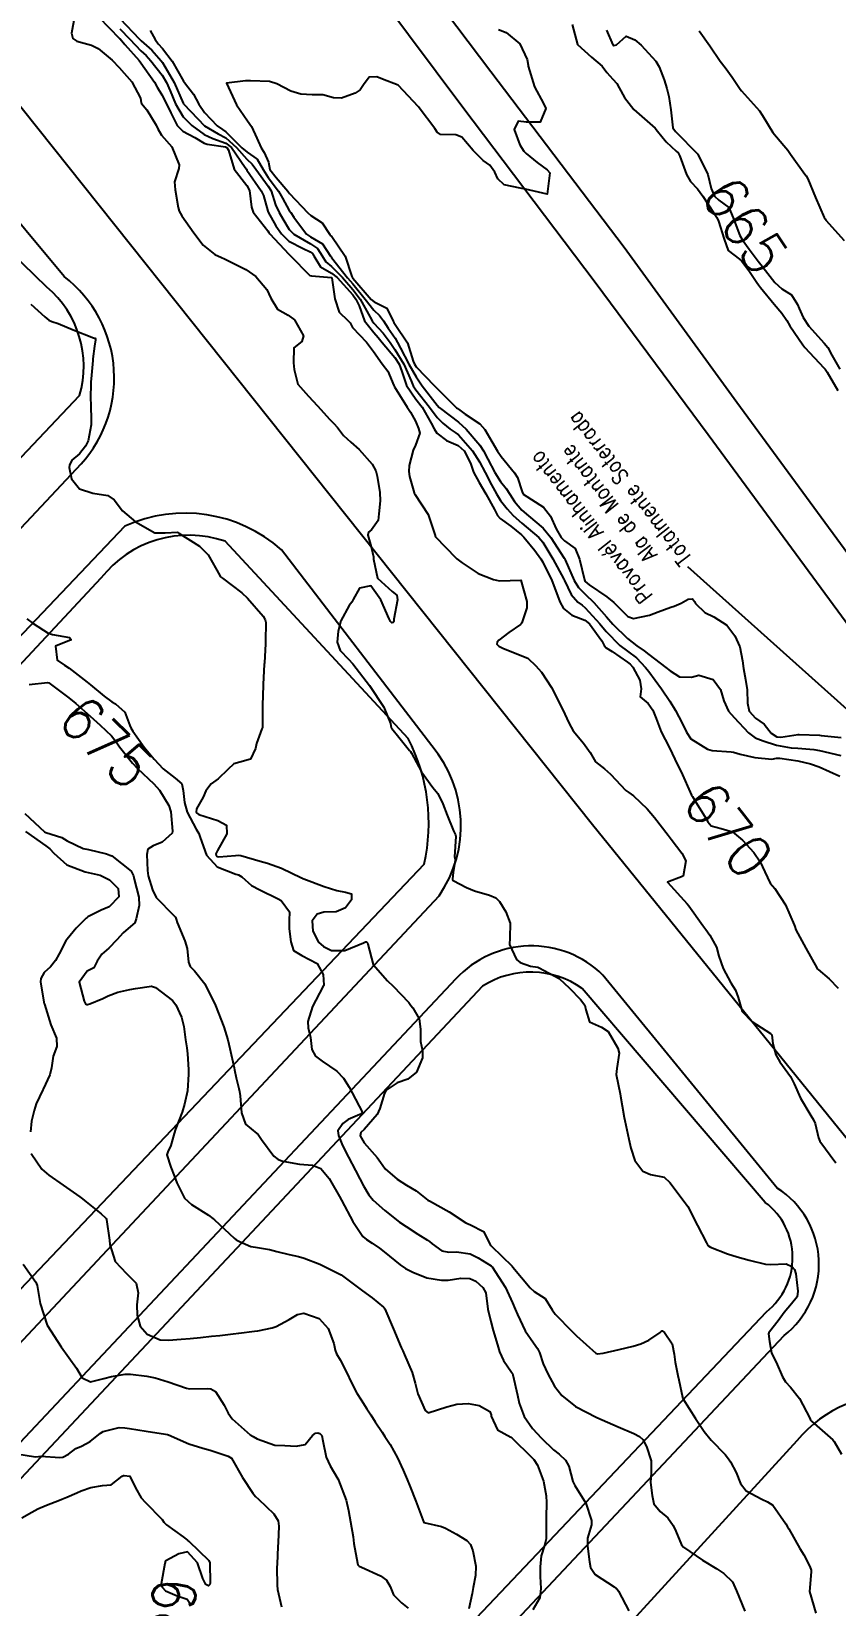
# Model space of a CAD drawing. Header units: metres. Extents: x 292545 to 299085, y 7450245 to 7463078.
# Drawn here: x 295842.7 to 295917.6, y 7461821.6 to 7461968.3 of the extents above; entities that cross this region are included whole.
import ezdxf
from ezdxf.enums import TextEntityAlignment as Align

# ---------------------------------------------------------------- set-up
doc = ezdxf.new("R2010")
doc.units = ezdxf.units.M
doc.linetypes.add('CONTINUO', pattern=[0])
for name, color, linetype in [('Cotas', 45, 'Continuous'), ('Curvas de Nivel 1m', 11, 'Continuous'), ('Curvas de Nivel 5m', 15, 'Continuous'), ('Edificações', 30, 'Continuous'), ('Linha Férrea', 20, 'Continuous'), ('TEXTO', 45, 'Continuous'), ('Vias Primárias', 230, 'Continuous')]:
    doc.layers.add(name, color=color, linetype=linetype)
doc.styles.add('ROMANS', font='romans', dxfattribs={"height": 0.2})
doc.styles.add('Style-STANDARD', font='STANDARD.shx')

msp = doc.modelspace()

# ---------------------------------------------------------------- linework, layer by layer
at = {"layer": 'Curvas de Nivel 1m', "flags": 128}
for points, elevation in [([(295846.69, 7461969.69), (295846.42, 7461968.19), (295846.54, 7461967.69), (295846.91, 7461967.43), (295848.3, 7461967.06), (295848.9, 7461966.76), (295850.2, 7461965.65), (295850.88, 7461964.99), (295852.05, 7461963.63), (295852.85, 7461962.13), (295852.93, 7461961.7), (295852.96, 7461961.62), (295853.43, 7461961.02), (295854.32, 7461959.6), (295854.47, 7461959.25), (295854.8, 7461958.68), (295855.76, 7461957.58), (295856.46, 7461955.89), (295856.42, 7461955.57), (295856.02, 7461954.31), (295856.08, 7461953.58), (295856.37, 7461951.93), (295856.47, 7461951.57), (295856.72, 7461951.14), (295857.82, 7461949.56), (295858.69, 7461948.43), (295859.79, 7461947.53), (295860.41, 7461947.26), (295860.67, 7461947.15), (295861.36, 7461946.81), (295862.66, 7461946.15), (295863.61, 7461945.49), (295864.63, 7461944.28), (295864.99, 7461943.47), (295865.61, 7461942.46), (295866.61, 7461941.9), (295867.21, 7461941.44), (295868.05, 7461939.97), (295867.9, 7461939.44), (295867.16, 7461938.85), (295867.12, 7461937.44), (295867.18, 7461936.81), (295867.51, 7461935.44), (295868.52, 7461934.32), (295869.34, 7461933.42), (295870.49, 7461932.15), (295870.88, 7461931.79), (295871.21, 7461931.4), (295871.77, 7461930.68), (295872.47, 7461930.06), (295873.24, 7461929.37), (295874.44, 7461928), (295874.78, 7461927.36), (295874.9, 7461926.88), (295875.15, 7461925.35), (295875.19, 7461924.57), (295875.07, 7461923.35), (295875.01, 7461922.73), (295874.37, 7461921.88), (295874.09, 7461921.64), (295874.04, 7461921.36), (295874.35, 7461920.28), (295874.57, 7461919.36), (295874.57, 7461919.13), (295874.93, 7461917.35), (295876.3, 7461916.13), (295876.75, 7461915.79), (295876.81, 7461915.33), (295876.47, 7461913.53), (295876.45, 7461913.34), (295876.39, 7461913.22), (295876.27, 7461913.2), (295876.14, 7461913.34), (295876.03, 7461913.58), (295875.26, 7461915.35), (295874.31, 7461916.64), (295873.25, 7461916.43), (295872.68, 7461915.38), (295872.54, 7461915.13), (295872.29, 7461914.81), (295871.53, 7461913.39), (295871.28, 7461912.42), (295871.18, 7461911.4), (295871.45, 7461910.61), (295872.23, 7461909.8), (295872.64, 7461909.38), (295874.2, 7461907.36), (295875.53, 7461905.35), (295876.16, 7461903.81), (295876.23, 7461903.42), (295876.27, 7461903.34), (295876.93, 7461902.54), (295877.93, 7461901.31), (295878.02, 7461901.21), (295878.12, 7461901.04), (295879.05, 7461899.3), (295880.09, 7461897.85), (295880.57, 7461897.29), (295881.03, 7461896.31), (295881.45, 7461895.28), (295882.04, 7461893.8), (295882.2, 7461893.43), (295882.24, 7461893.27), (295882.13, 7461891.38), (295882.14, 7461891.27), (295882.19, 7461891.08), (295881.99, 7461889.91), (295881.93, 7461889.32), (295881.93, 7461889.27), (295881.98, 7461889.18), (295883.24, 7461888.51), (295883.97, 7461888.22), (295885.38, 7461887.81), (295885.97, 7461887.55), (295886.3, 7461887.22), (295886.9, 7461886.26), (295887.31, 7461885.21), (295887.29, 7461883.83), (295887.25, 7461883.21), (295887.9, 7461881.81), (295888.23, 7461881.53), (295889.21, 7461881.18), (295889.89, 7461881.08), (295890.02, 7461881.03), (295891.88, 7461880.04), (295892.83, 7461879.14), (295893.85, 7461878.08), (295894.28, 7461877.55), (295894.36, 7461877.12), (295894.71, 7461875.99), (295895.83, 7461875.49), (295896.43, 7461875.09), (295897.34, 7461873.54), (295897.46, 7461873.08), (295897.24, 7461871.63), (295897.19, 7461871.09), (295897.55, 7461869.28), (295897.59, 7461869.08), (295897.73, 7461868.15), (295897.93, 7461867.08), (295897.99, 7461866.8), (295898.37, 7461865.07), (295898.55, 7461864.21), (295898.94, 7461863.07), (295899.66, 7461862.07), (295900.38, 7461861.77), (295901.66, 7461861.52), (295902.18, 7461861.02), (295903.62, 7461859.13), (295903.71, 7461859.01), (295903.85, 7461858.77), (295904.78, 7461857), (295905.59, 7461855.4), (295905.74, 7461855.15), (295905.99, 7461854.98), (295907.57, 7461854.35), (295908.45, 7461854.07), (295909.57, 7461853.77), (295911.09, 7461853.4), (295911.56, 7461853.37), (295913.02, 7461853.44), (295913.56, 7461853.19), (295913.81, 7461852.89), (295913.93, 7461852.51), (295914.12, 7461850.88), (295914.04, 7461850.37), (295913.52, 7461849.7), (295912.83, 7461848.9), (295912.29, 7461848.12), (295911.49, 7461847.09), (295911.4, 7461847.01), (295911.37, 7461846.92), (295911.48, 7461846.19), (295911.67, 7461845.12), (295911.75, 7461844.92), (295912.11, 7461844.25), (295912.68, 7461842.9), (295912.96, 7461842.43), (295913.42, 7461841.94), (295914.26, 7461840.88), (295915.22, 7461839.05), (295915.31, 7461838.87), (295915.39, 7461838.77), (295916.15, 7461838.1), (295917.37, 7461837.01), (295917.49, 7461836.85), (295918.2, 7461835.69)], 672), ([(295848.96, 7461969.66), (295850.91, 7461967.68), (295850.95, 7461967.64), (295851.41, 7461967.14), (295852.73, 7461965.62), (295852.89, 7461965.43), (295854.15, 7461963.6), (295854.42, 7461963.16), (295854.85, 7461962.44), (295855.28, 7461961.59), (295855.67, 7461960.74), (295856.27, 7461959.58), (295856.81, 7461959.04), (295857.92, 7461958.44), (295858.8, 7461957.93), (295859.08, 7461957.83), (295860.79, 7461957.59), (295860.9, 7461957.52), (295861.05, 7461957.26), (295861.59, 7461955.51), (295862.75, 7461953.99), (295863.02, 7461953.5), (295863.2, 7461951.96), (295863.37, 7461951.49), (295864.71, 7461949.75), (295864.82, 7461949.59), (295864.9, 7461949.48), (295866.67, 7461947.58), (295866.81, 7461947.45), (295868.65, 7461945.59), (295868.78, 7461945.55), (295870.65, 7461945.4), (295870.69, 7461945.36), (295870.97, 7461943.4), (295871.38, 7461942.16), (295872.19, 7461941.39), (295872.38, 7461941.16), (295872.6, 7461940.74), (295873.93, 7461939.37), (295874.57, 7461938.49), (295875.37, 7461937.35), (295875.89, 7461936.68), (295876.48, 7461935.33), (295876.53, 7461935.22), (295877.71, 7461933.32), (295878.03, 7461932.85), (295878.49, 7461932.01), (295878.77, 7461931.31), (295878.9, 7461930.89), (295878.47, 7461929.76), (295878.27, 7461929.31), (295877.89, 7461927.87), (295877.86, 7461927.32), (295877.94, 7461926.83), (295878.35, 7461925.31), (295878.37, 7461925.27), (295878.41, 7461925.21), (295879.67, 7461923.3), (295880.32, 7461921.34), (295880.33, 7461921.29), (295880.36, 7461921.23), (295882.24, 7461919.27), (295882.34, 7461919.17), (295882.82, 7461918.78), (295884.32, 7461917.79), (295885.74, 7461917.23), (295886.31, 7461917.13), (295888.31, 7461917.19), (295888.85, 7461915.18), (295888.86, 7461914.61), (295888.38, 7461913.19), (295888.34, 7461913.12), (295888.27, 7461913.06), (295887.18, 7461912.29), (295886.25, 7461911.57), (295886.08, 7461911.39), (295886.06, 7461911.22), (295886.24, 7461911.04), (295886.63, 7461910.83), (295888.23, 7461910.2), (295888.94, 7461909.9), (295889.7, 7461909.18), (295889.95, 7461908.9), (295890.22, 7461908.6), (295891.15, 7461907.16), (295892.17, 7461905.15), (295892.82, 7461903.8), (295893.18, 7461903.13), (295894.14, 7461901.97), (295894.76, 7461901.12), (295895.25, 7461900.25), (295896.11, 7461899.58), (295896.65, 7461899.09), (295898.09, 7461897.58), (295898.38, 7461897.37), (295898.81, 7461897.07), (295900.07, 7461895.86), (295900.77, 7461895.04), (295902.04, 7461893.39), (295902.3, 7461893.03), (295903.31, 7461891.72), (295903.69, 7461891.01), (295903.42, 7461889.59), (295901.98, 7461889.03), (295903.79, 7461887.01), (295903.96, 7461886.8), (295905.27, 7461884.99), (295905.55, 7461884.61), (295905.92, 7461884.08), (295906.53, 7461882.97), (295906.75, 7461882.12), (295907.15, 7461880.97), (295907.87, 7461879.63), (295908.31, 7461878.96), (295908.55, 7461878.25), (295908.92, 7461876.95), (295909.83, 7461876.02), (295911.58, 7461874.91), (295911.68, 7461874.78), (295911.8, 7461873.94), (295912.06, 7461872.91), (295912.43, 7461872.26), (295913.42, 7461870.89), (295913.76, 7461870.22), (295914.38, 7461868.88), (295915.34, 7461867.26), (295915.58, 7461866.87), (295915.72, 7461866.53), (295916.03, 7461865.18), (295916.17, 7461864.86), (295917.67, 7461862.84)], 671), ([(295850.93, 7461969.55), (295852.76, 7461967.62), (295852.91, 7461967.48), (295853.9, 7461966.6), (295854.79, 7461965.59), (295854.89, 7461965.45), (295855.99, 7461963.58), (295856.84, 7461961.65), (295856.87, 7461961.6), (295856.89, 7461961.57), (295858.81, 7461959.55), (295860.08, 7461958.81), (295860.8, 7461958.41), (295861.8, 7461957.51), (295862.78, 7461956.42), (295863.25, 7461955.96), (295863.59, 7461955.49), (295864.75, 7461953.93), (295865.03, 7461953.47), (295865.45, 7461952.19), (295865.78, 7461951.46), (295866.13, 7461950.87), (295866.71, 7461949.88), (295867.13, 7461949.45), (295868.69, 7461948.54), (295869.36, 7461948.1), (295869.78, 7461947.41), (295870.12, 7461946.86), (295870.66, 7461946.42), (295871.68, 7461945.39), (295872.64, 7461944.28), (295873.34, 7461943.37), (295874.26, 7461941.71), (295874.43, 7461941.36), (295874.6, 7461941.14), (295875.46, 7461940.22), (295876.11, 7461939.34), (295876.57, 7461938.68), (295877.39, 7461937.32), (295878.09, 7461935.76), (295878.27, 7461935.31), (295878.53, 7461934.93), (295879.79, 7461933.3), (295880.49, 7461932.36), (295881.03, 7461931.82), (295881.73, 7461931.27), (295882.17, 7461930.96), (295882.48, 7461930.72), (295883.79, 7461929.25), (295884.45, 7461928.21), (295884.97, 7461927.23), (295885.58, 7461926.07), (295886.02, 7461925.22), (295886.41, 7461924.62), (295887.02, 7461923.83), (295887.58, 7461923.2), (295888.38, 7461922.48), (295889.97, 7461921.17), (295890.36, 7461920.73), (295891.29, 7461919.16), (295892.31, 7461917.28), (295892.37, 7461917.15), (295893, 7461915.83), (295893.61, 7461915.13), (295894.01, 7461914.84), (295894.29, 7461914.61), (295895.65, 7461913.11), (295896.26, 7461912.38), (295897.53, 7461911.09), (295898.24, 7461910.55), (295899.09, 7461909.93), (295899.93, 7461909.05), (295900.22, 7461908.67), (295901.4, 7461907.04), (295902.18, 7461905.89), (295902.73, 7461905.02), (295903.35, 7461903.83), (295903.73, 7461903.01), (295904.14, 7461902.37), (295905.71, 7461901.41), (295906.13, 7461901.3), (295907.9, 7461901.18), (295908.13, 7461901.14), (295908.75, 7461900.95), (295910.12, 7461900.64), (295911.7, 7461900.5), (295912.12, 7461900.57), (295912.44, 7461900.58), (295914.12, 7461900.32), (295915.29, 7461900.05), (295916.11, 7461899.76), (295918.04, 7461898.91)], 669), ([(295893.08, 7461968.99), (295893.59, 7461967.13), (295894.9, 7461965.95), (295895.89, 7461965.1), (295896.31, 7461964.53), (295896.87, 7461963.89), (295897.25, 7461963.48), (295897.46, 7461963.09), (295897.96, 7461962.19), (295898.84, 7461961.07), (295900.82, 7461959.31), (295901.04, 7461959.05), (295901.83, 7461958.06), (295902.79, 7461957.19), (295902.95, 7461957.02), (295903.11, 7461956.7), (295903.73, 7461955.01), (295904.11, 7461954.36), (295904.75, 7461953.66), (295905.25, 7461952.99), (295906.26, 7461951.45), (295906.56, 7461950.98), (295906.72, 7461950.65), (295907.25, 7461948.97), (295907.63, 7461947.92), (295908.67, 7461947.11), (295908.86, 7461946.95), (295909.56, 7461946.04), (295910.3, 7461944.93), (295910.44, 7461944.73), (295910.64, 7461944.48), (295911.91, 7461942.92), (295912.61, 7461942.07), (295913.09, 7461941.38), (295913.37, 7461940.9), (295914.58, 7461939.11), (295914.77, 7461938.88), (295916.55, 7461936.98), (295916.65, 7461936.86), (295916.84, 7461936.57), (295917.85, 7461934.85)], 666), ([(295853.75, 7461968.44), (295854.21, 7461967.6), (295854.5, 7461967.18), (295854.9, 7461966.76), (295855.8, 7461965.58), (295856.86, 7461963.71), (295856.96, 7461963.57), (295857.79, 7461962.5), (295858.29, 7461961.56), (295858.83, 7461960.78), (295860.01, 7461959.53), (295860.49, 7461959.21), (295860.81, 7461958.99), (295862.3, 7461957.5), (295862.79, 7461957.09), (295863.74, 7461956.44), (295864.29, 7461955.48), (295864.76, 7461954.72), (295865.72, 7461953.46), (295866.08, 7461952.81), (295866.72, 7461951.65), (295866.86, 7461951.45), (295867.14, 7461951.03), (295868.31, 7461949.43), (295868.7, 7461949.19), (295869.82, 7461948.55), (295870.57, 7461947.4), (295870.61, 7461947.34), (295870.67, 7461947.27), (295872.16, 7461945.38), (295872.64, 7461944.81), (295873.8, 7461943.37), (295874.61, 7461942.36), (295875.12, 7461941.86), (295875.5, 7461941.35), (295875.94, 7461940.68), (295876.59, 7461939.74), (295876.82, 7461939.33), (295877.08, 7461938.82), (295877.87, 7461937.32), (295878.54, 7461936.14), (295879.12, 7461935.3), (295880.51, 7461933.49), (295880.7, 7461933.29), (295881.73, 7461932.51), (295882.49, 7461931.92), (295883.22, 7461931.25), (295884.47, 7461929.77), (295884.82, 7461929.24), (295885.23, 7461928.46), (295885.87, 7461927.23), (295886.42, 7461926.39), (295886.94, 7461925.73), (295887.26, 7461925.21), (295887.72, 7461924.51), (295888.4, 7461923.72), (295889, 7461923.18), (295890.38, 7461922.02), (295891.09, 7461921.16), (295892.34, 7461919.24), (295892.38, 7461919.19), (295892.4, 7461919.15), (295892.43, 7461919.06), (295893.28, 7461917.14), (295893.66, 7461916.48), (295894.3, 7461915.86), (295895.1, 7461915.11), (295896.28, 7461913.75), (295896.86, 7461913.09), (295898.25, 7461911.73), (295899.12, 7461911.07), (295899.78, 7461910.6), (295900.24, 7461910.26), (295901.81, 7461909.03), (295902.22, 7461908.71), (295903.08, 7461908.15), (295904.21, 7461908.14), (295904.9, 7461908.31), (295906.21, 7461907.93), (295906.92, 7461906.97), (295907.23, 7461905.92), (295907.66, 7461904.97), (295908.17, 7461904.36), (295909.51, 7461902.95), (295910.15, 7461902.49), (295910.88, 7461902.19), (295912.14, 7461901.78), (295913.48, 7461901.55), (295914.13, 7461901.52), (295915.62, 7461901.38), (295916.13, 7461901.29), (295918.12, 7461900.84)], 668), ([(295886.23, 7461968.52), (295886.92, 7461968.23), (295888.21, 7461967.2), (295888.89, 7461965.72), (295888.97, 7461965.19), (295888.98, 7461965.09), (295889.56, 7461963.18), (295890.41, 7461961.61), (295890.62, 7461961.17), (295890.11, 7461959.89), (295888.82, 7461959.88), (295888.04, 7461959.98), (295887.68, 7461959.2), (295888.22, 7461957.78), (295888.59, 7461957.19), (295888.79, 7461956.97), (295889.83, 7461956.12), (295890.77, 7461955.44), (295891.01, 7461955.17), (295890.74, 7461953.17), (295888.75, 7461953.64), (295888.23, 7461953.72), (295886.75, 7461954.04), (295886.15, 7461954.61), (295885.88, 7461955.22), (295885.42, 7461955.87), (295884.78, 7461956.3), (295883.87, 7461957.25), (295882.8, 7461958.47), (295882.23, 7461958.69), (295880.81, 7461958.73), (295880.49, 7461958.96), (295880.28, 7461959.29), (295878.84, 7461961.23), (295878.77, 7461961.31), (295876.86, 7461963.33), (295875.41, 7461963.9), (295874.87, 7461964.1), (295874.17, 7461964.07), (295873.63, 7461963.37), (295873.34, 7461962.89), (295872.86, 7461962.6), (295871.59, 7461962.13), (295870.85, 7461962.14), (295869.86, 7461962.42), (295868.85, 7461962.43), (295867.79, 7461962.51), (295866.86, 7461962.78), (295865.56, 7461963.46), (295864.87, 7461963.69), (295863.11, 7461963.74), (295862.87, 7461963.75), (295862.64, 7461963.73), (295860.86, 7461963.52), (295861.8, 7461961.51), (295862.82, 7461960), (295863.2, 7461959.49), (295863.69, 7461958.38), (295864.1, 7461957.48), (295864.37, 7461957.06), (295864.78, 7461956.15), (295864.92, 7461955.47), (295865.5, 7461954.73), (295866.59, 7461953.45), (295866.65, 7461953.36), (295866.74, 7461953.22), (295868.44, 7461951.43), (295868.72, 7461951.19), (295869.79, 7461950.49), (295870.49, 7461949.4), (295870.59, 7461949.3), (295870.69, 7461949.22), (295871.92, 7461947.39), (295872.54, 7461945.5), (295872.61, 7461945.38), (295872.65, 7461945.33), (295874.34, 7461943.36), (295874.62, 7461943.12), (295875.81, 7461942.53), (295876.39, 7461941.33), (295876.46, 7461941.19), (295876.6, 7461941.02), (295877.74, 7461939.32), (295878.27, 7461937.6), (295878.39, 7461937.31), (295878.55, 7461937.07), (295880.27, 7461935.29), (295880.53, 7461935.03), (295882.32, 7461933.26), (295882.42, 7461933.18), (295882.5, 7461933.12), (295883.1, 7461932.65), (295884.49, 7461931.74), (295884.93, 7461931.24), (295885.6, 7461930.1), (295886.14, 7461929.22), (295886.46, 7461928.72), (295887.7, 7461927.2), (295887.98, 7461926.75), (295888.41, 7461925.4), (295888.52, 7461925.19), (295890.4, 7461923.98), (295891.05, 7461923.16), (295891.58, 7461921.95), (295892.07, 7461921.15), (295892.36, 7461920.86), (295893.35, 7461920.13), (295893.78, 7461919.13), (295894.23, 7461917.2), (295894.26, 7461917.12), (295894.28, 7461917.09), (295894.31, 7461917.06), (295894.67, 7461916.75), (295896.3, 7461915.63), (295896.98, 7461915.09), (295898.28, 7461913.8), (295898.81, 7461913.6), (295900.28, 7461913.93), (295901.09, 7461914.24), (295902.29, 7461914.65), (295902.58, 7461914.74), (295903.24, 7461915.02), (295903.9, 7461915.41), (295904.3, 7461915.43), (295904.48, 7461915.2), (295904.59, 7461915.01), (295905.44, 7461914.15), (295906.28, 7461913.75), (295907.49, 7461912.97), (295908.26, 7461912), (295908.7, 7461910.95), (295908.96, 7461909.67), (295909.05, 7461908.95), (295909.24, 7461907.92), (295909.4, 7461906.95), (295909.43, 7461905.7), (295909.59, 7461904.95), (295910.17, 7461904.31), (295910.97, 7461903.74), (295911.62, 7461902.92), (295912.15, 7461902.58), (295912.53, 7461902.53), (295914.15, 7461902.79), (295914.24, 7461902.8), (295916.15, 7461902.72), (295916.3, 7461902.71), (295918.15, 7461902.5)], 667), ([(295904.93, 7461968.41), (295905.92, 7461966.99), (295906.89, 7461965.58), (295907.35, 7461964.97), (295907.99, 7461964.08), (295908.74, 7461962.95), (295908.86, 7461962.79), (295910.54, 7461960.93), (295910.83, 7461960.52), (295911.8, 7461958.92), (295912.8, 7461957.7), (295913.18, 7461957.28), (295913.44, 7461956.9), (295914.77, 7461955.04), (295914.88, 7461954.88), (295915.05, 7461954.59), (295915.76, 7461952.87), (295916.58, 7461951.01), (295916.65, 7461950.86), (295916.72, 7461950.75), (295918.42, 7461948.84)], 664), ([(295842.62, 7461942.91), (295843.94, 7461941.72), (295844.31, 7461941.43), (295844.6, 7461941.31), (295845.19, 7461941.11), (295846.59, 7461940.51), (295848.47, 7461939.78), (295848.58, 7461939.75), (295848.64, 7461939.73), (295848.66, 7461939.67), (295848.66, 7461939.59), (295848.57, 7461939), (295848.42, 7461937.81), (295848.41, 7461937.67), (295848.26, 7461935.94), (295848.24, 7461935.67), (295848.21, 7461933.98), (295848.22, 7461933.67), (295848.26, 7461931.9), (295848.26, 7461931.67), (295847.98, 7461930.17), (295847.74, 7461929.68), (295847.18, 7461928.96), (295846.45, 7461928.37), (295846.24, 7461927.9), (295846.2, 7461927.69), (295846.43, 7461926.62), (295847.18, 7461925.68), (295848.41, 7461925.28), (295849.82, 7461925.06), (295850.4, 7461924.68), (295851.17, 7461923.63), (295852.38, 7461922.62), (295854.19, 7461921.6), (295854.36, 7461921.58), (295855.16, 7461921.59), (295856.3, 7461921.64), (295856.36, 7461921.61), (295856.43, 7461921.57), (295858.35, 7461920.34), (295859.17, 7461919.54), (295860.24, 7461917.61), (295860.28, 7461917.53), (295860.32, 7461917.48), (295860.5, 7461917.35), (295862.3, 7461916.01), (295862.84, 7461915.49), (295864.28, 7461913.82), (295864.48, 7461913.48), (295864.53, 7461913.22), (295864.5, 7461911.48), (295864.49, 7461911.23), (295864.4, 7461909.48), (295864.39, 7461909.31), (295864.29, 7461907.48), (295864.29, 7461907.39), (295864.23, 7461905.48), (295864.23, 7461905.42), (295864.22, 7461903.48), (295864.21, 7461903.43), (295864.15, 7461903.31), (295863.67, 7461901.95), (295863.58, 7461901.49), (295863.1, 7461900.5), (295862.11, 7461900.2), (295861.56, 7461900.06), (295861, 7461899.52), (295860.09, 7461898.66), (295859.45, 7461898.18), (295858.94, 7461897.54), (295858.68, 7461896.94), (295858.07, 7461895.87), (295858.03, 7461895.55), (295858.06, 7461895.48), (295858.28, 7461895.33), (295860.05, 7461894.76), (295860.86, 7461894.34), (295860.89, 7461893.52), (295860.02, 7461891.97), (295859.88, 7461891.67), (295859.91, 7461891.53), (295860.01, 7461891.42), (295860.16, 7461891.37), (295861.7, 7461891.5), (295862.01, 7461891.53), (295862.19, 7461891.5), (295864.01, 7461890.98), (295864.7, 7461890.78), (295866, 7461890.33), (295867.85, 7461889.43), (295867.94, 7461889.39), (295867.98, 7461889.37), (295868.07, 7461889.34), (295869.98, 7461888.63), (295871.14, 7461888.23), (295871.97, 7461888.1), (295872.53, 7461887.94), (295872.53, 7461887.38), (295871.96, 7461886.64), (295871.09, 7461886.26), (295869.95, 7461886.23), (295869.32, 7461886.05), (295868.86, 7461885.42), (295868.91, 7461884.44), (295869.44, 7461883.41), (295869.91, 7461883.03), (295870.67, 7461882.64), (295871.91, 7461882.66), (295873.65, 7461883.36), (295873.82, 7461883.45), (295873.91, 7461883.46), (295874, 7461883.36), (295874.04, 7461883.23), (295874.55, 7461881.35), (295875.87, 7461879.82), (295876.4, 7461879.33), (295877.85, 7461877.8), (295878.06, 7461877.53), (295878.23, 7461877.31), (295878.82, 7461876.29), (295878.96, 7461875.3), (295878.96, 7461874.15), (295879.13, 7461873.3), (295879.13, 7461872.65), (295878.57, 7461871.31), (295877.77, 7461870.65), (295876.79, 7461870.3), (295875.76, 7461869.64), (295875.58, 7461869.34), (295875.17, 7461867.91), (295874.92, 7461867.35), (295873.71, 7461865.95), (295873.4, 7461865.68), (295873.33, 7461865.37), (295873.69, 7461864.72), (295874.9, 7461863.35), (295875.23, 7461862.91), (295875.66, 7461862.29), (295876.76, 7461861.33), (295877.65, 7461860.78), (295878.56, 7461860.23), (295879.63, 7461859.38), (295879.68, 7461859.35), (295879.78, 7461859.3), (295881.62, 7461858.29), (295883.17, 7461857.25), (295883.6, 7461857.08), (295884.83, 7461856.46), (295885.44, 7461855.22), (295885.5, 7461855.14), (295885.58, 7461855.08), (295887.48, 7461853.2), (295887.55, 7461853.13), (295889.17, 7461851.18), (295889.53, 7461850.85), (295890.56, 7461850.2), (295891.21, 7461849.15), (295891.51, 7461848.73), (295893.07, 7461847.13), (295893.48, 7461846.72), (295895.3, 7461845.11), (295895.46, 7461845.05), (295895.96, 7461845.1), (295897.47, 7461845.45), (295898.77, 7461845.77), (295899.47, 7461845.98), (295900.23, 7461846.3), (295901.28, 7461847.04), (295901.39, 7461847.13), (295901.48, 7461847.17), (295901.69, 7461847.04), (295902.41, 7461845.96), (295902.59, 7461845.02), (295902.69, 7461844.25), (295902.94, 7461843.02), (295903.03, 7461842.62), (295903.37, 7461841.01), (295903.38, 7461840.98), (295903.41, 7461840.87), (295904.57, 7461839), (295905.38, 7461837.8), (295906.05, 7461836.98), (295907.35, 7461835.64), (295907.64, 7461835.26), (295907.84, 7461834.96), (295908.36, 7461833.98), (295908.76, 7461832.95), (295909.31, 7461832.26), (295910.75, 7461831.48), (295911.3, 7461831.24), (295911.79, 7461830.92), (295913, 7461829.18), (295913.16, 7461828.9), (295913.27, 7461828.71), (295914.31, 7461826.88), (295914.66, 7461826.3), (295915.23, 7461825.22), (295915.35, 7461824.87), (295915.37, 7461824.72), (295915.2, 7461822.87), (295915.8, 7461820.86)], 673), ([(295842.27, 7461913.58), (295842.86, 7461913.15), (295844.26, 7461912.23), (295844.64, 7461912.1), (295846.25, 7461911.84), (295846.37, 7461911.69), (295846.35, 7461911.59), (295846.25, 7461911.55), (295844.92, 7461911.03), (295845.1, 7461909.71), (295845.77, 7461909.25), (295846.22, 7461908.98), (295847.88, 7461907.67), (295848.2, 7461907.41), (295849.48, 7461906.37), (295850.18, 7461905.84), (295850.52, 7461905.64), (295851.4, 7461904.87), (295851.86, 7461903.62), (295851.94, 7461903.41), (295852.15, 7461903.1), (295853.2, 7461901.61), (295854.12, 7461900.48), (295854.96, 7461899.59), (295856.09, 7461898.73), (295856.7, 7461898.18), (295856.84, 7461897.57), (295856.97, 7461896.46), (295857.2, 7461895.56), (295858.04, 7461893.96), (295858.3, 7461893.55), (295858.4, 7461893.17), (295859, 7461891.54), (295860, 7461890.45), (295861.74, 7461889.76), (295861.99, 7461889.69), (295862.31, 7461889.51), (295863.2, 7461888.71), (295863.97, 7461888.29), (295865.69, 7461887.46), (295865.96, 7461887.3), (295866.74, 7461886.24), (295866.72, 7461885.45), (295866.71, 7461884.66), (295866.85, 7461883.45), (295867.1, 7461882.64), (295867.9, 7461882.17), (295869.33, 7461881.42), (295869.88, 7461880.41), (295869.93, 7461879.41), (295869.92, 7461879.35), (295869.86, 7461879.26), (295868.89, 7461877.42), (295868.44, 7461876.04), (295868.47, 7461875.43), (295868.69, 7461874.55), (295868.81, 7461873.42), (295869.16, 7461872.79), (295869.78, 7461872.34), (295871.14, 7461871.4), (295871.77, 7461870.75), (295872.3, 7461869.92), (295872.59, 7461869.38), (295873.55, 7461867.55), (295873.3, 7461867.37), (295872.22, 7461866.89), (295871.71, 7461866.51), (295871.26, 7461865.84), (295871.31, 7461865.39), (295871.69, 7461864.48), (295872.23, 7461863.38), (295872.89, 7461862.14), (295873.31, 7461861.37), (295873.65, 7461860.69), (295874.13, 7461859.85), (295874.55, 7461859.36), (295875.62, 7461858.4), (295876.99, 7461857.33), (295877.6, 7461856.91), (295878.7, 7461856.2), (295879.59, 7461855.64), (295879.79, 7461855.5), (295880.03, 7461855.29), (295880.93, 7461854.64), (295881.58, 7461854.51), (295882.3, 7461854.54), (295883.57, 7461854.37), (295884.33, 7461854), (295885.55, 7461853.23), (295885.57, 7461853.22), (295885.63, 7461853.15), (295886.87, 7461851.21), (295887.52, 7461849.81), (295887.78, 7461849.2), (295888, 7461848.7), (295888.7, 7461847.19), (295889.47, 7461846.05), (295889.84, 7461845.55), (295890.03, 7461845.17), (295890.39, 7461844.11), (295890.81, 7461843.16), (295891.43, 7461842.03), (295892.12, 7461841.14), (295893.4, 7461840.13), (295895.39, 7461839.11), (295897.38, 7461838.24), (295898.83, 7461837.6), (295899.37, 7461837.33), (295899.68, 7461837.06), (295900, 7461836.41), (295900.45, 7461835.05), (295900.45, 7461833.93), (295900.38, 7461833.05), (295900.53, 7461831.82), (295900.71, 7461831.05), (295901.29, 7461830.35), (295901.99, 7461829.74), (295902.51, 7461829.02), (295902.74, 7461828.49), (295903.26, 7461827.22), (295903.46, 7461827.01), (295905.23, 7461825.8), (295906.57, 7461824.98), (295907.22, 7461824.57), (295908.03, 7461823.78), (295908.39, 7461822.95), (295909.17, 7461821.06)], 674), ([(295842.06, 7461895.43), (295843.92, 7461893.72), (295844.03, 7461893.66), (295845.52, 7461893.19), (295846.02, 7461892.87), (295847.52, 7461892.17), (295848.02, 7461892.06), (295849.68, 7461891.65), (295850.01, 7461891.55), (295850.18, 7461891.48), (295851.99, 7461890.06), (295852.2, 7461889.62), (295852.28, 7461889.31), (295852.71, 7461887.61), (295852.74, 7461886.83), (295852.45, 7461885.61), (295852.33, 7461885.23), (295851.93, 7461884.88), (295851.25, 7461884.31), (295850.65, 7461883.64), (295849.91, 7461882.87), (295849.26, 7461882.3), (295848.83, 7461881.66), (295848.52, 7461881.03), (295847.88, 7461880.72), (295847.14, 7461879.68), (295847.59, 7461877.93), (295847.74, 7461877.67), (295847.8, 7461877.63), (295847.84, 7461877.61), (295847.91, 7461877.6), (295848.14, 7461877.67), (295849.33, 7461878.18), (295849.85, 7461878.43), (295850.73, 7461878.77), (295851.86, 7461879.01), (295852.39, 7461879.09), (295853.87, 7461879.32), (295854.25, 7461879.21), (295855.85, 7461877.98), (295856.16, 7461877.58), (295856.69, 7461876.42), (295856.88, 7461875.56), (295857.04, 7461874.33), (295857.17, 7461873.56), (295857.25, 7461873.02), (295857.34, 7461871.56), (295857.34, 7461871.13), (295857.22, 7461869.56), (295856.97, 7461868.33), (295856.74, 7461867.56), (295856.12, 7461865.99), (295855.98, 7461865.58), (295855.69, 7461864.46), (295855.41, 7461863.86), (295855.3, 7461863.58), (295855.67, 7461862.44), (295856.01, 7461861.58), (295856.25, 7461860.97), (295856.96, 7461859.57), (295857.62, 7461858.96), (295859.18, 7461857.97), (295859.6, 7461857.66), (295859.76, 7461857.53), (295861.59, 7461855.81), (295861.76, 7461855.68), (295862.09, 7461855.5), (295863.15, 7461855.06), (295863.58, 7461854.98), (295864.87, 7461854.77), (295865.57, 7461854.59), (295866.71, 7461854.31), (295867.57, 7461854.11), (295868.1, 7461853.96), (295869.56, 7461853.41), (295871.55, 7461852.4), (295872.92, 7461851.38), (295873.53, 7461850.9), (295874.43, 7461850.26), (295875.51, 7461849.39), (295875.56, 7461849.34), (295875.62, 7461849.23), (295876.44, 7461847.33), (295877.15, 7461845.64), (295877.29, 7461845.32), (295877.46, 7461844.94), (295878.18, 7461843.31), (295878.44, 7461842.3), (295878.69, 7461841.31), (295879.4, 7461839.75), (295879.65, 7461839.55), (295881.4, 7461840.1), (295882.33, 7461840.34), (295883.4, 7461840.42), (295884.42, 7461840.22), (295885.4, 7461839.65), (295885.53, 7461839.36), (295885.55, 7461839.23), (295886.12, 7461837.96), (295887.36, 7461837.27), (295887.47, 7461837.2), (295889.34, 7461835.37), (295889.51, 7461835.18), (295889.86, 7461834.65), (295890.42, 7461833.17), (295890.67, 7461831.79), (295890.7, 7461831.17), (295890.67, 7461829.77), (295890.66, 7461829.17), (295890.65, 7461827.78), (295890.51, 7461827.17), (295890.19, 7461826.22), (295890.09, 7461825.17), (295890.11, 7461824.27), (295890.18, 7461823.17), (295890.07, 7461822.3), (295889.42, 7461821.18)], 676), ([(295842.15, 7461893.74), (295844.02, 7461892.41), (295844.42, 7461892.12), (295844.79, 7461891.71), (295846, 7461890.64), (295847.69, 7461889.97), (295847.99, 7461889.91), (295849.1, 7461889.66), (295849.98, 7461889.25), (295850.76, 7461888.42), (295850.83, 7461887.64), (295849.95, 7461886.73), (295849.2, 7461886.41), (295847.94, 7461885.8), (295847.87, 7461885.74), (295847.79, 7461885.67), (295846.87, 7461884.73), (295846.01, 7461883.7), (295845.91, 7461883.55), (295845.27, 7461882.34), (295844.93, 7461881.71), (295844.46, 7461881.14), (295843.88, 7461880.59), (295843.56, 7461880.04), (295843.54, 7461879.72), (295843.84, 7461877.83), (295843.88, 7461877.72), (295843.91, 7461877.65), (295844.49, 7461875.71), (295845.04, 7461874.47), (295845.07, 7461873.71), (295844.7, 7461872.8), (295844.55, 7461871.71), (295844.41, 7461871.07), (295843.79, 7461869.72), (295843.78, 7461869.7), (295843.75, 7461869.66), (295843.12, 7461868.34), (295842.93, 7461867.73), (295842.71, 7461866.73), (295842.59, 7461865.73)], 677), ([(295842.66, 7461863.73), (295843.66, 7461862.26), (295844.32, 7461861.71), (295845.64, 7461860.77), (295846.27, 7461860.32), (295847.19, 7461859.68), (295847.45, 7461859.49), (295847.63, 7461859.35), (295849.18, 7461858.08), (295849.6, 7461857.72), (295849.66, 7461857.65), (295849.68, 7461857.57), (295849.96, 7461855.65), (295850, 7461855.22), (295850.5, 7461853.64), (295851.55, 7461852.53), (295852.46, 7461851.62), (295852.65, 7461850.74), (295852.52, 7461849.61), (295852.54, 7461848.66), (295852.82, 7461847.61), (295853.48, 7461846.86), (295854.7, 7461846.36), (295855.47, 7461846.3), (295856.64, 7461846.4), (295857.48, 7461846.48), (295858.45, 7461846.57), (295859.48, 7461846.68), (295860.25, 7461846.76), (295861.48, 7461846.89), (295862.03, 7461846.96), (295863.49, 7461847.14), (295863.78, 7461847.19), (295865.14, 7461847.47), (295865.49, 7461847.58), (295866.71, 7461848.23), (295867.5, 7461848.72), (295868.09, 7461848.84), (295869.5, 7461848.34), (295870.35, 7461847.4), (295870.88, 7461845.99), (295870.99, 7461845.39), (295871.11, 7461845.05), (295871.45, 7461844.47), (295872.01, 7461843.38), (295872.54, 7461842.27), (295873.02, 7461841.37), (295873.41, 7461840.75), (295873.95, 7461839.91), (295874.32, 7461839.36), (295874.74, 7461838.71), (295875.38, 7461837.73), (295875.63, 7461837.34), (295876.12, 7461836.58), (295876.82, 7461835.33), (295877.33, 7461834.18), (295877.7, 7461833.32), (295877.99, 7461832.64), (295878.51, 7461831.31), (295879.27, 7461829.3), (295880.92, 7461828.93), (295881.27, 7461828.79), (295882.31, 7461828.22), (295883.26, 7461827.63), (295883.6, 7461827.25), (295883.82, 7461826.67), (295884.11, 7461825.24), (295884.07, 7461824.38), (295883.87, 7461823.24), (295883.76, 7461822.68), (295883.45, 7461821.25)], 677), ([(295841.91, 7461853.39), (295843.09, 7461851.73), (295843.22, 7461851.42), (295843.51, 7461849.72), (295844.15, 7461847.71), (295845.46, 7461845.7), (295846.89, 7461843.69), (295847.43, 7461842.79), (295848.2, 7461842.44), (295849.43, 7461842.73), (295850.15, 7461842.92), (295851.44, 7461843.14), (295851.91, 7461843.15), (295853.43, 7461842.96), (295854.23, 7461842.79), (295855.43, 7461842.42), (295857.14, 7461841.84), (295857.42, 7461841.79), (295859.13, 7461841.82), (295859.42, 7461841.78), (295859.84, 7461841.53), (295860.66, 7461840.25), (295861.02, 7461839.51), (295861.39, 7461838.97), (295863.07, 7461837.49), (295863.37, 7461837.32), (295863.74, 7461837.11), (295865.36, 7461836.52), (295866.31, 7461836.5), (295867.36, 7461836.43), (295868.21, 7461836.58), (295868.89, 7461837.42), (295869.15, 7461837.65), (295869.38, 7461837.67), (295869.56, 7461837.61), (295869.75, 7461837.41), (295869.84, 7461836.94), (295870.16, 7461835.41), (295870.54, 7461834.6), (295871.26, 7461833.39), (295871.28, 7461833.35), (295871.32, 7461833.26), (295872.01, 7461831.38), (295872.25, 7461830.42), (295872.42, 7461829.38), (295872.66, 7461827.98), (295872.75, 7461827.37), (295873.07, 7461825.52), (295873.1, 7461825.37), (295873.22, 7461825.24), (295873.44, 7461825.15), (295875.21, 7461824.34), (295875.79, 7461823.93), (295876.11, 7461823.34), (295876.42, 7461822.56), (295877.19, 7461821.83), (295877.79, 7461821.31)], 678), ([(295841.34, 7461835.71), (295843.07, 7461835.45), (295843.34, 7461835.48), (295843.56, 7461835.5), (295845.34, 7461835.37), (295845.62, 7461835.42), (295846.13, 7461835.69), (295846.84, 7461836.2), (295847.35, 7461836.43), (295848.17, 7461836.86), (295849.12, 7461837.65), (295849.37, 7461837.81), (295850.86, 7461838.16), (295851.38, 7461838.15), (295851.83, 7461838.08), (295853.38, 7461837.83), (295853.57, 7461837.8), (295854.99, 7461837.59), (295855.37, 7461837.52), (295855.46, 7461837.49), (295857.36, 7461836.65), (295858.66, 7461836.23), (295859.35, 7461836.05), (295861.04, 7461835.51), (295861.34, 7461835.31), (295862.37, 7461833.5), (295863.31, 7461832.05), (295863.56, 7461831.74), (295863.84, 7461831.48), (295865.28, 7461830.12), (295865.67, 7461829.46), (295865.74, 7461828.98), (295865.68, 7461827.46), (295865.66, 7461827.05), (295865.59, 7461825.46), (295865.57, 7461825.11), (295865.59, 7461823.46), (295865.61, 7461823.05), (295865.98, 7461821.45)], 679)]:
    msp.add_lwpolyline(points, dxfattribs=dict(at, elevation=elevation))
at = {"layer": 'Curvas de Nivel 5m', "flags": 128}
for points, elevation in [([(295850.92, 7461968.6), (295851.85, 7461967.63), (295852.9, 7461966.55), (295853.37, 7461966.09), (295853.81, 7461965.61), (295854.87, 7461964.26), (295855.29, 7461963.59), (295855.63, 7461962.81), (295856.13, 7461961.58), (295856.83, 7461960.39), (295857.63, 7461959.56), (295858.8, 7461958.72), (295859.61, 7461958.35), (295860.8, 7461957.94), (295861.33, 7461957.51), (295862.62, 7461955.66), (295862.72, 7461955.5), (295862.77, 7461955.42), (295864.11, 7461953.48), (295864.31, 7461953.04), (295864.72, 7461951.58), (295864.74, 7461951.5), (295864.75, 7461951.48), (295865.47, 7461950.23), (295865.98, 7461949.46), (295866.69, 7461948.79), (295868.03, 7461948.09), (295868.68, 7461947.79), (295868.89, 7461947.64), (295869.02, 7461947.42), (295869.63, 7461946.38), (295870.66, 7461945.81), (295871.18, 7461945.39), (295872.63, 7461943.77), (295872.93, 7461943.38), (295873.23, 7461942.76), (295873.74, 7461941.37), (295874.59, 7461940.26), (295875.02, 7461939.79), (295875.38, 7461939.35), (295876.56, 7461937.94), (295876.96, 7461937.33), (295877.22, 7461936.65), (295877.64, 7461935.32), (295878.51, 7461934.06), (295879.09, 7461933.3), (295879.95, 7461931.83), (295880.21, 7461931.29), (295880.48, 7461930.87), (295881.38, 7461930.19), (295882.47, 7461929.75), (295883.03, 7461929.25), (295883.61, 7461928.08), (295883.9, 7461927.25), (295884.42, 7461926.28), (295885.05, 7461925.23), (295885.86, 7461923.76), (295886.13, 7461923.22), (295886.39, 7461922.92), (295887.36, 7461922.22), (295888.37, 7461921.4), (295888.58, 7461921.19), (295889.59, 7461919.94), (295890.16, 7461919.17), (295890.34, 7461918.87), (295891.18, 7461917.16), (295891.71, 7461915.74), (295891.92, 7461915.15), (295892.29, 7461914.53), (295893.06, 7461913.92), (295894.28, 7461913.45), (295894.7, 7461913.12), (295895.85, 7461911.51), (295896.08, 7461911.1), (295896.24, 7461910.87), (295896.8, 7461910.54), (295898.23, 7461909.54), (295898.49, 7461909.34), (295898.73, 7461909.07), (295899.4, 7461907.86), (295899.52, 7461907.06), (295899.43, 7461906.3), (295900.18, 7461905.68), (295900.6, 7461905.05), (295900.92, 7461904.29), (295901.39, 7461903.04), (295902.13, 7461901.61), (295902.41, 7461901.03), (295902.65, 7461900.49), (295903.36, 7461899.02), (295904.09, 7461897.4), (295904.22, 7461897.14), (295904.3, 7461897.01), (295904.68, 7461896.4), (295905.54, 7461894.99), (295905.73, 7461894.66), (295906.05, 7461894.28), (295906.98, 7461894.03), (295908.04, 7461893.7), (295908.97, 7461892.95), (295910.02, 7461891.8), (295910.62, 7461890.93), (295911.05, 7461889.98), (295911.54, 7461888.92), (295911.75, 7461888.69), (295911.98, 7461888.44), (295912.97, 7461886.9), (295913.77, 7461885.05), (295913.83, 7461884.89), (295913.93, 7461884.59), (295914.85, 7461882.88), (295915.89, 7461881.03), (295915.95, 7461880.93), (295916.01, 7461880.87), (295917.04, 7461880.02), (295917.87, 7461879.13)], 670), ([(295896.28, 7461968.45), (295896.88, 7461967.09), (295896.91, 7461967.06), (295896.97, 7461967.04), (295897.23, 7461967.09), (295898.11, 7461967.89), (295898.92, 7461967.56), (295899.5, 7461967.06), (295900.89, 7461965.57), (295901.19, 7461965.05), (295901.66, 7461963.82), (295901.91, 7461963.03), (295902.1, 7461962.27), (295902.27, 7461961.03), (295902.48, 7461959.36), (295902.71, 7461959.02), (295902.76, 7461958.97), (295902.81, 7461958.91), (295904.7, 7461957), (295904.79, 7461956.9), (295905.72, 7461954.99), (295906.03, 7461953.7), (295906.36, 7461952.98), (295906.74, 7461952.61), (295907.7, 7461951.94), (295908.1, 7461950.96), (295908.7, 7461949.32), (295908.92, 7461948.95), (295909.57, 7461948.05), (295910.43, 7461946.93), (295910.67, 7461946.62), (295911.97, 7461944.92), (295912.64, 7461944.35), (295913.53, 7461943.79), (295914.07, 7461942.89), (295914.23, 7461942.5), (295914.61, 7461941.68), (295915.13, 7461940.87), (295916.58, 7461939.27), (295916.91, 7461938.86), (295917.27, 7461938.15), (295918.02, 7461936.85)], 665), ([(295842.48, 7461907.46), (295844.2, 7461907.65), (295844.3, 7461907.62), (295846.18, 7461906.21), (295846.82, 7461905.68), (295848.16, 7461904.51), (295849.11, 7461903.66), (295850.14, 7461902.65), (295850.58, 7461902.09), (295850.9, 7461901.64), (295852.11, 7461900.1), (295852.57, 7461899.62), (295854.09, 7461898.2), (295854.63, 7461897.59), (295855.5, 7461896.16), (295855.69, 7461895.58), (295855.85, 7461893.77), (295855.8, 7461893.58), (295854.86, 7461892.76), (295854.02, 7461892.4), (295853.54, 7461892.09), (295853.46, 7461891.61), (295853.5, 7461890.1), (295853.58, 7461889.6), (295853.97, 7461888.3), (295854.33, 7461887.6), (295855.95, 7461885.91), (295856.11, 7461885.75), (295856.17, 7461885.58), (295856.26, 7461885.25), (295856.98, 7461883.56), (295857.19, 7461882.84), (295857.33, 7461881.56), (295857.48, 7461881.15), (295857.88, 7461880.75), (295858.85, 7461879.54), (295859.84, 7461877.53), (295860.63, 7461875.52), (295860.99, 7461874.33), (295861.19, 7461873.52), (295861.59, 7461871.7), (295861.63, 7461871.51), (295861.77, 7461870.77), (295862.02, 7461869.77), (295862.08, 7461869.51), (295862.14, 7461869.11), (295862.27, 7461867.5), (295862.65, 7461866.44), (295863.7, 7461865.58), (295863.83, 7461865.48), (295864.13, 7461865.04), (295865.27, 7461863.46), (295865.67, 7461863.15), (295866.11, 7461863.01), (295867.67, 7461862.74), (295868.88, 7461862.64), (295869.66, 7461862.33), (295870.43, 7461861.4), (295871.53, 7461859.5), (295871.59, 7461859.39), (295871.63, 7461859.3), (295872.65, 7461857.38), (295873.59, 7461855.99), (295873.91, 7461855.69), (295874.43, 7461855.36), (295875.12, 7461854.89), (295875.57, 7461854.54), (295877.06, 7461853.33), (295877.56, 7461852.99), (295878.22, 7461852.65), (295879.55, 7461852.13), (295880.92, 7461851.9), (295881.54, 7461851.92), (295882.72, 7461852.08), (295883.55, 7461852.07), (295884.1, 7461851.8), (295884.77, 7461851.23), (295885.03, 7461850.73), (295885.24, 7461849.22), (295885.5, 7461848.05), (295885.72, 7461847.23), (295886.12, 7461845.87), (295886.32, 7461845.22), (295886.67, 7461844.42), (295887.44, 7461843.32), (295887.52, 7461843.2), (295887.55, 7461843.09), (295887.98, 7461841.19), (295888.16, 7461840.44), (295888.61, 7461839.19), (295889.38, 7461838.09), (295890.22, 7461837.17), (295891.35, 7461836.1), (295891.87, 7461835.67), (295892.46, 7461835.14), (295892.78, 7461834.58), (295893.16, 7461833.13), (295893.32, 7461832.75), (295894.37, 7461831.12), (295894.9, 7461829.49), (295894.88, 7461829.11), (295894.52, 7461827.85), (295894.5, 7461827.12), (295894.71, 7461825.64), (295894.79, 7461825.11), (295895.22, 7461824.45), (295897, 7461823.3), (295897.2, 7461823.17), (295897.25, 7461823.13), (295897.29, 7461823.09), (295897.39, 7461822.9), (295898.36, 7461821.07)], 675), ([(295841.8, 7461829.74), (295842.72, 7461830.29), (295843.29, 7461830.58), (295844.09, 7461830.92), (295845.3, 7461831.4), (295845.51, 7461831.49), (295845.99, 7461831.69), (295846.91, 7461832.08), (295847.31, 7461832.25), (295848.23, 7461832.59), (295849.31, 7461832.75), (295850.13, 7461832.82), (295851.14, 7461833.63), (295851.26, 7461833.7), (295851.32, 7461833.7), (295851.86, 7461833.62), (295852.4, 7461832.53), (295852.93, 7461831.61), (295853.3, 7461831.21), (295854.86, 7461829.59), (295855.04, 7461829.35), (295855.27, 7461829.09), (295856.84, 7461827.98), (295857.25, 7461827.66), (295857.31, 7461827.61), (295857.36, 7461827.56), (295859.23, 7461825.77), (295859.33, 7461825.54), (295859.34, 7461823.67), (295859.31, 7461823.54), (295859.2, 7461823.42), (295858.95, 7461823.54), (295858.65, 7461824.1), (295858.16, 7461825.55), (295857.24, 7461826.57), (295856.43, 7461826.38), (295855.23, 7461825.75), (295855.15, 7461825.66), (295855.14, 7461825.58), (295855.12, 7461825.48), (295854.77, 7461823.59), (295854.88, 7461823.27), (295855.2, 7461822.94), (295856.27, 7461822.49), (295857.19, 7461822.15), (295857.62, 7461821.56)], 680)]:
    msp.add_lwpolyline(points, dxfattribs=dict(at, elevation=elevation))
at = {"layer": 'Edificações', "elevation": 688.48}
for points in [[(295732.51, 7461813.08), (295732.51, 7461813.08), (295847.17, 7461934.4, 0.296417), (295844.14, 7461944.51), (295826.27, 7461961.84, 0.356488), (295814.74, 7461956.3), (295745.53, 7461882.86), (295708.45, 7461842.59), (295710.48, 7461840), (295712.79, 7461837.24), (295715.1, 7461834.48), (295718.88, 7461830.09), (295720.74, 7461827.56), (295722.88, 7461825.28), (295725.57, 7461821.74), (295728.26, 7461818.21), (295730.06, 7461816.29)], [(295766.33, 7461771.74), (295766.33, 7461771.74), (295879.29, 7461890.69, 0.176872), (295877.8, 7461902.42), (295860.74, 7461920.81, 0.321002), (295849.17, 7461917.35), (295777.28, 7461840.25), (295741.28, 7461802.32), (295746.01, 7461796.44), (295750.97, 7461790.25), (295755.93, 7461784.06), (295757.28, 7461782.4), (295758.63, 7461780.73), (295761.81, 7461777.12), (295763.92, 7461774.72)], [(295799.73, 7461731.31), (295799.73, 7461731.31), (295911.19, 7461848.96, 0.490003), (295911.08, 7461859.16), (295894.03, 7461879.1, 0.305744), (295884.74, 7461879.32), (295813.12, 7461802.96), (295774.58, 7461761.77), (295776.65, 7461759.41), (295778.81, 7461756.59), (295782.12, 7461752.27), (295785.36, 7461748.67), (295790.3, 7461742.79), (295792.6, 7461740.32), (295794.18, 7461738.52), (295796.96, 7461734.91)]]:
    msp.add_lwpolyline(points, format="xyb", close=True, dxfattribs=at)
at = {"layer": 'Linha Férrea', "linetype": 'Continuous'}
for points in [[(295763.15, 7462086.28), (295779.67, 7462074.87), (295789.45, 7462067.45), (295800.23, 7462058.64), (295807.42, 7462052.53), (295813.05, 7462047.27), (295820.2, 7462040.52), (295829.27, 7462031.52), (295838.5, 7462021.85), (295847.35, 7462012.15), (295861.62, 7461995.44), (295868.99, 7461985.99), (295878.11, 7461974.43), (295885.52, 7461964.61), (295897.93, 7461948.23), (295908.43, 7461933.79), (295925.94, 7461909.88), (295939.99, 7461890.61), (295950.22, 7461876.26), (295959.48, 7461864.13), (295976.2, 7461843), (295987.95, 7461829.83), (295997.86, 7461818.63)], [(295761.84, 7462082.2), (295778.11, 7462070.95), (295787.72, 7462063.58), (295798.28, 7462054.81), (295805.34, 7462048.62), (295810.84, 7462043.57), (295817.97, 7462036.78), (295826.98, 7462027.82), (295836.01, 7462018.28), (295844.84, 7462008.62), (295858.9, 7461992.18), (295866.46, 7461982.91), (295875.34, 7461971.4), (295882.9, 7461961.29), (295895.23, 7461944.97), (295905.75, 7461930.75), (295923.27, 7461906.91), (295937.23, 7461887.65), (295947.58, 7461873.27), (295956.92, 7461860.73), (295973.61, 7461839.59), (295985.25, 7461826.13), (295995.55, 7461814.97)]]:
    msp.add_lwpolyline(points, dxfattribs=at)
at = {"layer": 'TEXTO', "linetype": 'CONTINUO'}
msp.add_polyline3d([(295919.31, 7461904.58, 0), (295903.88, 7461918.42, 0)], dxfattribs=at)
at = {"layer": 'Vias Primárias'}
for points in [[(295574.46, 7462140.84), (295645.16, 7462112.83), (295703.89, 7462081.64, -0.049884), (295763.45, 7462041.94, -0.022696), (295813.09, 7461997.24), (295894.99, 7461894.39), (295937.84, 7461841.48), (295969.83, 7461806.2, 0.031215), (295999.87, 7461776.98, 0.007964), (296044.9, 7461740.4), (296071.18, 7461720.44), (296086.9, 7461707.96), (296109.27, 7461691.98, 0.07002), (296121.31, 7461685.7), (296146.68, 7461674.85), (296178.55, 7461661.15), (296211.68, 7461646.8), (296258.11, 7461626.88)], [(296255.7, 7461620.91), (296209.14, 7461640.89), (296176, 7461655.24), (296144.14, 7461668.93), (296118.96, 7461679.71, -0.069057), (296105.53, 7461686.74), (296083.02, 7461702.82), (296067.23, 7461715.36), (296044.9, 7461732.44, -0.014335), (296008.01, 7461759.95, 0.012867), (295986.79, 7461779.38, -0.01892), (295962.62, 7461805.68), (295933.83, 7461835.46, 0.513765), (295914.03, 7461836.94), (295885.09, 7461805.29), (295855.09, 7461773.81), (295829.32, 7461746.25), (295806.96, 7461721.9)]]:
    msp.add_lwpolyline(points, format="xyb", dxfattribs=at)
at = {"layer": 'Vias Primárias', "elevation": 688.48}
for points in [[(295735.69, 7461808.94), (295846.88, 7461927.55, 0.453941), (295845.74, 7461945.49), (295831.23, 7461962.9, 0.484304), (295817.24, 7461962.32), (295743.32, 7461885.04), (295706.85, 7461844.64)], [(295768.98, 7461768.48), (295880.68, 7461887.76, 0.339814), (295880, 7461901.72), (295865.99, 7461920.02, 0.295283), (295851.41, 7461922.22), (295775.64, 7461842.47), (295739.72, 7461804.26)], [(295801.4, 7461729.02), (295802.11, 7461729.38), (295803.28, 7461730.21), (295912.83, 7461846.74, 0.517314), (295912.2, 7461860.5), (295895.95, 7461880.36, 0.422109), (295882.25, 7461880), (295811.11, 7461804.3), (295773.14, 7461763.4)]]:
    msp.add_lwpolyline(points, format="xyb", dxfattribs=at)

# ---------------------------------------------------------------- texts
at = {"layer": 'Cotas', "style": 'Style-STANDARD'}
for s, rotation, p in [('665', 303.7769, (295909.2, 7461950.27, 665)), ('675', 315.316, (295849.66, 7461902.07, 675)), ('670', 307.9616, (295907.64, 7461893.9, 670)), ('680', 267.8602, (295855.85, 7461819.48, 680))]:
    msp.add_text(s, height=4, rotation=rotation, dxfattribs=at).set_placement(p, align=Align.MIDDLE_CENTER)
at = {"layer": 'TEXTO', "style": 'ROMANS', "width": 0.8}
for s, rotation, p in [('Totalmente Soterrada', 127.7247, (295904.33, 7461919.26)), ('Provavél Alinhamento', 127.7385, (295900.66, 7461915.75)), ('Ala de Montante', 127.7247, (295901.08, 7461919.55))]:
    msp.add_text(s, height=1.5, rotation=rotation, dxfattribs=at).set_placement(p)

doc.saveas('drawing.dxf')
